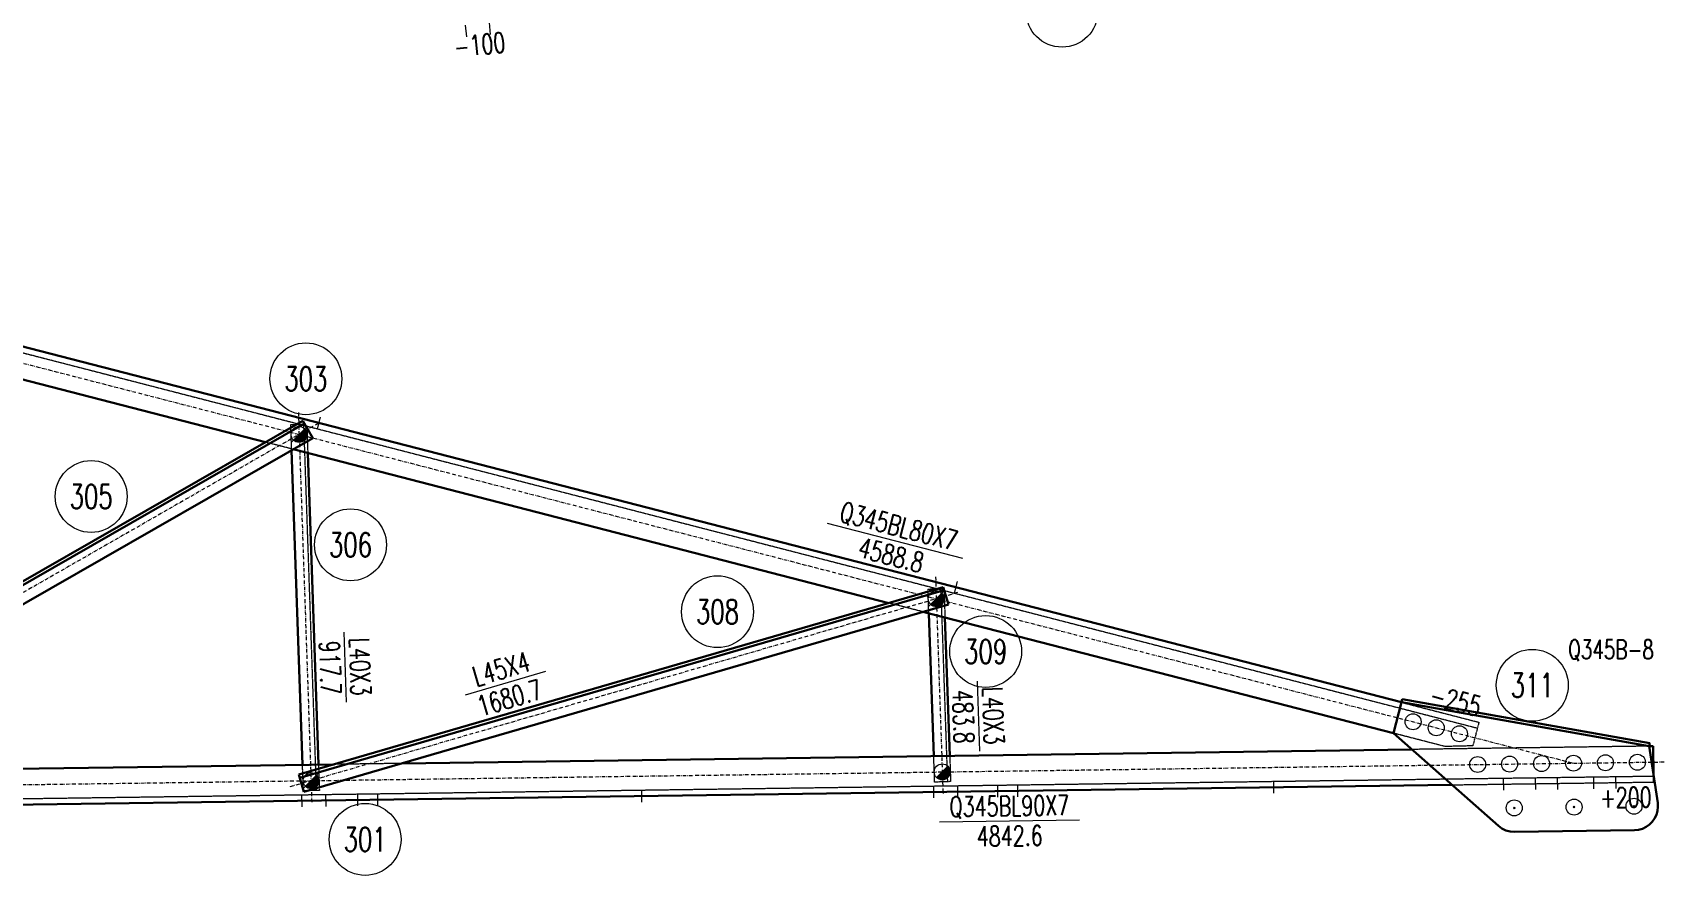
# Model space of a CAD drawing. Extents: x 4047 to 43290, y -150151 to -101862.
# Drawn here: x 17400 to 21488, y -117948 to -115837 of the extents above; entities that cross this region are included whole.
import ezdxf
from ezdxf.enums import TextEntityAlignment as Align

# ---------------------------------------------------------------- set-up
doc = ezdxf.new("R2010")
doc.units = 0
doc.header["$MEASUREMENT"] = 0
doc.linetypes.add('Dash', pattern=[2.75, 2, -0.75])
doc.linetypes.add('DashDot', pattern=[15.6, 9, -3, 0.6, -3])
doc.layers.get('0').update_dxf_attribs({"linetype": 'CONTINUOUS', "lineweight": 25})
doc.styles.get("Standard").update_dxf_attribs({"font": 'simplex.shx', "width": 0.7, "height": 3, "bigfont": 'gbhzfs.shx'})

# ---------------------------------------------------------------- blocks, each defined once
blk = doc.blocks.new('DefaultBolt')
at = {"color": 3, "linetype": 'Continuous', "lineweight": 13}
for p, q in [((-0.1, -0.1), (0.1, 0.1)), ((0.1, -0.1), (-0.1, 0.1))]:
    blk.add_line(p, q, dxfattribs=at)
blk.add_circle((0, 0), 1, dxfattribs=at)
blk = doc.blocks.new('M20X45S')
at = {"color": 3, "linetype": 'Continuous', "lineweight": 13}
blk.add_circle((0, 0), 1, dxfattribs=at)
blk = doc.blocks.new('M16X50S')
at = {"color": 3, "linetype": 'Continuous', "lineweight": 13}
blk.add_line((-1, -1), (1, 1), dxfattribs=at)
blk.add_circle((0, 0), 1, dxfattribs=at)
for radius in [0.9, 0.8, 0.7, 0.6, 0.5, 0.4, 0.3, 0.2, 0.1]:
    blk.add_arc((0, 0), radius, 225, 45, dxfattribs=at)
blk = doc.blocks.new('M16X40S')
at = {"color": 3, "linetype": 'Continuous', "lineweight": 13}
blk.add_line((-0.707, -0.707), (0.707, 0.707), dxfattribs=at)
blk.add_circle((0, 0), 1, dxfattribs=at)
for radius in [0.9, 0.8, 0.7, 0.6, 0.5, 0.4, 0.3, 0.2, 0.1]:
    blk.add_arc((0, 0), radius, 225, 45, dxfattribs=at)

msp = doc.modelspace()

# ---------------------------------------------------------------- linework, layer by layer
at = {"color": 2, "linetype": 'DashDot', "lineweight": 15}
for p, q in [((16471.41455, -116431.72218), (21258.46767, -117666.83875)), ((18065.20165, -116788.46417), (18098.91063, -117765.56639)), ((18114.81384, -116816.07275), (16516.32916, -117732.48676)), ((19660.886, -117200.16974), (19679.63701, -117743.68662)), ((19715.59432, -117239.77108), (18044.20328, -117725.96045)), ((16516.28798, -117732.47809), (21488.44506, -117663.6554))]:
    msp.add_line(p, q, dxfattribs=at)
at = {"color": 1, "linetype": 'Dash', "lineweight": 20}
for p, q in [((16574.48927, -116432.49796), (21017.79956, -117578.9248)), ((18046.2479, -116819.1359), (18078.22887, -116818.03259)), ((18048.44896, -116882.93689), (18046.2479, -116819.1359)), ((18078.22887, -116818.03259), (18109.86914, -117735.17048)), ((18078.22887, -116818.03259), (18086.39651, -116822.75379)), ((18086.39651, -116822.75379), (18088.7274, -116890.31806)), ((18052.07112, -116880.8603), (17982.74219, -116862.97262)), ((19641.93226, -117230.84148), (19673.91323, -117229.73815)), ((19644.02854, -117291.60423), (19641.93226, -117230.84148)), ((19673.91323, -117229.73815), (19690.59551, -117713.29071)), ((19673.91323, -117229.73815), (19682.08087, -117234.45935)), ((19682.08087, -117234.45935), (19684.41179, -117302.02359)), ((19629.26528, -117287.79514), (19543.88518, -117265.76606)), ((20827.88917, -117514.43443), (21021.54701, -117564.40046)), ((21021.54701, -117564.40046), (21006.30737, -117623.46613)), ((20936.68519, -117625.125), (20807.90267, -117591.89758)), ((21447.8951, -117624.21285), (20853.75509, -117632.43671)), ((21006.30737, -117623.46613), (20936.68519, -117625.125)), ((18324.10799, -117667.45111), (18154.94847, -117669.79255)), ((19658.61453, -117714.39404), (19656.35884, -117649.01061)), ((19696.36354, -117648.45688), (19698.59075, -117713.01488)), ((16616.76282, -117766.09071), (21458.93234, -117699.06726)), ((18077.88817, -117736.27379), (18075.63251, -117670.89041)), ((18115.6372, -117670.33668), (18117.86438, -117734.89465)), ((21459.13995, -117714.06582), (21458.90402, -117697.02149)), ((18117.86438, -117734.89465), (18077.88817, -117736.27379)), ((19698.59075, -117713.01488), (19658.61453, -117714.39404)), ((20953.99151, -117721.05789), (21459.13995, -117714.06582))]:
    msp.add_line(p, q, dxfattribs=at)
at = {"color": 7, "linetype": 'Continuous', "lineweight": 30}
for p, q in [((18080.33248, -116816.24539), (16638.00541, -117643.13396)), ((19682.59863, -117233.74743), (18068.81961, -117703.17809))]:
    msp.add_line(p, q, dxfattribs=at)
at = {"color": 7, "linetype": 'Continuous', "lineweight": 13}
for p, q in [((19389.73016, -117065.91616), (19728.63154, -117153.35674)), ((18179.25617, -117339.14817), (18185.2899, -117514.04412)), ((18684.38412, -117437.67682), (18482.74202, -117496.3323)), ((19764.9685, -117461.7968), (19771.0023, -117636.69275)), ((19671.13822, -117813.82184), (20021.1047, -117808.97774))]:
    msp.add_line(p, q, dxfattribs=at)
at = {"color": 3, "linetype": 'Continuous', "lineweight": 20}
for points in [[(18486.98272, -115848.20183), (18484.00313, -115818.35016)], [(18546.68605, -115842.24265), (18543.70646, -115812.39098)], [(18119.57117, -116800.16498), (18112.07627, -116829.21367)], [(19715.25554, -117211.87051), (19707.76064, -117240.9192)], [(21083.73144, -117734.26352), (21083.31623, -117704.26639)], [(21163.72377, -117733.1563), (21163.30856, -117703.15917)], [(21219.07284, -117732.39018), (21218.65763, -117702.39305)], [(21309.64403, -117731.13652), (21309.22882, -117701.1394)], [(21364.99309, -117730.3704), (21364.57788, -117700.37328)], [(18074.58026, -117775.91504), (18074.16505, -117745.91791)], [(18134.57452, -117775.08462), (18134.15931, -117745.08749)], [(18214.56685, -117773.9774), (18214.15164, -117743.98027)], [(18264.56206, -117773.28538), (18264.14685, -117743.28825)], [(18925.76964, -117764.1332), (18925.35444, -117734.13607)], [(19656.97055, -117754.0122), (19656.55534, -117724.01507)], [(19716.96481, -117753.18178), (19716.5496, -117723.18465)], [(19816.95523, -117751.79775), (19816.54002, -117721.80062)], [(19866.95044, -117751.10574), (19866.53523, -117721.10861)], [(20508.15993, -117742.23036), (20507.74472, -117712.23323)]]:
    msp.add_lwpolyline(points, dxfattribs=at)
at = {"color": 7, "linetype": 'Continuous', "lineweight": 30}
for points in [[(16578.23673, -116417.97361), (20827.88917, -117514.43443)], [(17982.74219, -116862.97262), (16568.90149, -116498.18492)], [(18076.35362, -116809.30502), (16634.02655, -117636.1936)], [(18101.22152, -116852.68229), (18076.35362, -116809.30502)], [(16658.89445, -117679.57087), (18101.22152, -116852.68229)], [(18075.63251, -117670.89041), (18048.44896, -116882.93689)], [(19543.88518, -117265.76606), (18052.07112, -116880.8603)], [(18088.7274, -116890.31806), (18115.6372, -117670.33668)], [(19680.36413, -117226.06582), (18066.58512, -117695.49648)], [(19692.93317, -117269.27484), (19680.36413, -117226.06582)], [(18079.15415, -117738.7055), (19692.93317, -117269.27484)], [(20807.90267, -117591.89758), (19629.26528, -117287.79514)], [(19656.35884, -117649.01061), (19644.02854, -117291.60423)], [(19684.41179, -117302.02359), (19696.36354, -117648.45688)], [(20827.88908, -117514.43442), (20807.90267, -117591.89758)], [(20829.28387, -117506.55695), (20827.88908, -117514.43442)], [(20827.88908, -117514.43442), (21447.8952, -117624.21287)], [(21447.8952, -117624.21287), (20827.88908, -117514.43442)], [(21449.28999, -117616.33539), (20829.28387, -117506.55695)], [(20807.90267, -117591.89758), (21070.26183, -117823.855)], [(21457.89432, -117624.07444), (21447.8951, -117624.21285)], [(21447.8952, -117624.21287), (21449.28999, -117616.33539)], [(21469.30075, -117765.78194), (21447.8952, -117624.21287)], [(21458.90402, -117697.02149), (21457.89432, -117624.07444)], [(20853.75509, -117632.43671), (18324.10799, -117667.45111)], [(18154.94847, -117669.79255), (16615.72479, -117691.0979)], [(18066.58512, -117695.49648), (18079.15415, -117738.7055)], [(16616.97042, -117781.08928), (20953.99151, -117721.05789)], [(21466.08563, -117796.00312), (21468.88011, -117786.16251)], [(21468.88011, -117786.16251), (21469.9623, -117775.99022)], [(21469.9623, -117775.99022), (21469.30075, -117765.78194)], [(21070.26183, -117823.855), (21079.18038, -117830.38153)], [(21079.18038, -117830.38153), (21089.14467, -117835.16161)], [(21420.98491, -117833.73332), (21430.84428, -117831.00579)], [(21430.84428, -117831.00579), (21440.09701, -117826.64304)], [(21440.09701, -117826.64304), (21448.47415, -117820.7719)], [(21448.47415, -117820.7719), (21455.73217, -117813.56304)], [(21455.73217, -117813.56304), (21461.66011, -117805.22599)], [(21461.66011, -117805.22599), (21466.08563, -117796.00312)], [(21089.14467, -117835.16161), (21099.81664, -117838.03305)], [(21099.81664, -117838.03305), (21110.83423, -117838.89845)], [(21110.83423, -117838.89845), (21410.80549, -117834.74636)], [(21410.80549, -117834.74636), (21420.98491, -117833.73332)]]:
    msp.add_lwpolyline(points, dxfattribs=at)
at = {"color": 7, "linetype": 'Continuous', "lineweight": 13}
for centre in [(19977.56815, -115783.83923), (18084.07335, -116704.25522), (17546.33948, -116999.04756), (18195.71201, -117120.05603), (19114.78593, -117287.48286), (19786.41037, -117387.2331), (21155.15264, -117471.83992), (18232.39712, -117857.73864)]:
    msp.add_circle(centre, 90, dxfattribs=at)

# ---------------------------------------------------------------- block references
at = {"color": 3, "linetype": 'Continuous', "lineweight": 13, "xscale": 20, "yscale": 20, "zscale": 20}
for name, p in [('M16X50S', (18067.09944, -116843.42784)), ('M16X50S', (19662.7833, -117255.13323)), ('M20X45S', (20856.62746, -117563.15921)), ('M20X45S', (20914.72484, -117578.14902)), ('M20X45S', (20972.82222, -117593.13883)), ('M16X40S', (19677.74064, -117688.71848)), ('M20X45S', (21018.49, -117670.16034)), ('M20X45S', (21098.48234, -117669.05312)), ('M20X45S', (21178.47467, -117667.94589)), ('M20X45S', (21258.46701, -117666.83867)), ('M20X45S', (21338.45935, -117665.73145)), ('M20X45S', (21418.45169, -117664.62422)), ('M16X50S', (18097.0143, -117710.59829)), ('DefaultBolt', (21110.00381, -117778.9042)), ('DefaultBolt', (21259.98944, -117776.82815)), ('DefaultBolt', (21409.97508, -117774.75211))]:
    msp.add_blockref(name, p, dxfattribs=at)

# ---------------------------------------------------------------- texts
at = {"color": 7, "linetype": 'Continuous', "lineweight": 13, "width": 0.7}
for s, rotation, p in [('-100', 5.69999172, (18519.06908, -115867.61099)), ('Q345BL80X7', 345.53253342, (19568.54949, -117073.32559)), ('4588.8', 345.53253342, (19549.81222, -117145.94731)), ('917.7', 271.97585907, (18144.79533, -117427.88908)), ('L40X3', 271.97585907, (18219.75074, -117425.3032)), ('L45X4', 16.21913552, (18573.08888, -117430.99705)), ('1680.7', 16.21913552, (18594.03726, -117503.01208)), ('483.8', 271.97588689, (19730.5077, -117550.53774)), ('L40X3', 271.97588689, (19805.4631, -117547.95182)), ('-255', 345.53253342, (20963.13537, -117510.60148)), ('Q345BL90X7', 0.79301556, (19845.60245, -117773.90338)), ('+200', 0.79301556, (21389.66566, -117752.53105)), ('4842.6', 0.79301556, (19846.64047, -117848.8962))]:
    msp.add_text(s, height=50, rotation=rotation, dxfattribs=at).set_placement(p, align=Align.MIDDLE_CENTER)
for s, p in [('303', (18084.07335, -116704.25522)), ('305', (17546.33948, -116999.04756)), ('306', (18195.71201, -117120.05603)), ('308', (19114.78593, -117287.48286)), ('309', (19786.41037, -117387.2331)), ('311', (21155.15264, -117471.83992)), ('301', (18232.39712, -117857.73864))]:
    msp.add_text(s, height=60, dxfattribs=at).set_placement(p, align=Align.MIDDLE_CENTER)
msp.add_text('Q345B-8', height=48, dxfattribs=at).set_placement((21245.15264, -117381.83992), align=Align.MIDDLE_LEFT)

doc.saveas('drawing.dxf')
